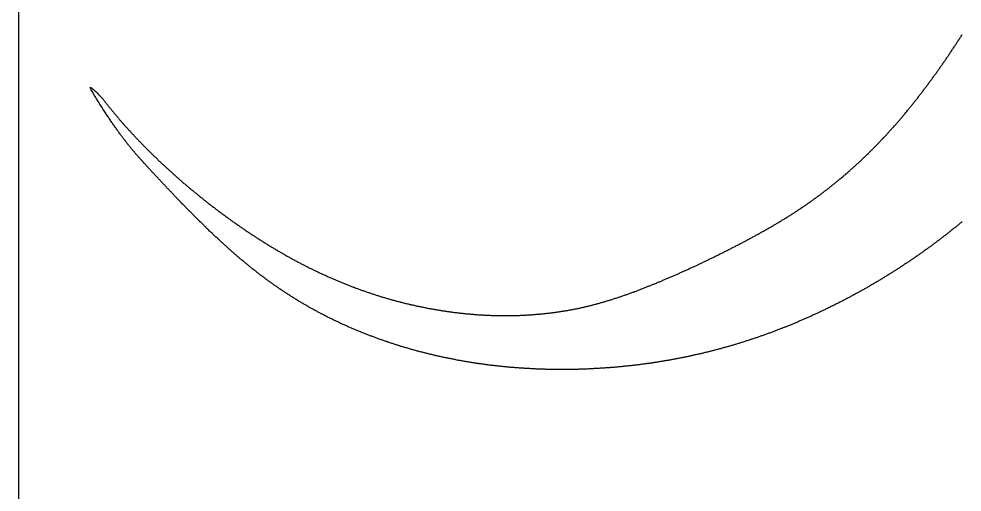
# Model space of a CAD drawing. Extents: x 63 to 788, y 423 to 1014.
# Drawn here: x 448.4 to 459.31, y 810.17 to 815.64 of the extents above; entities that cross this region are included whole.
import ezdxf

# ---------------------------------------------------------------- set-up
doc = ezdxf.new("R2010")
doc.units = 0
doc.header["$MEASUREMENT"] = 0
doc.layers.add('LAYER_1', color=7, linetype='CONTINUOUS')

msp = doc.modelspace()

# ---------------------------------------------------------------- linework, layer by layer
at = {"layer": 'LAYER_1', "color": 1}
msp.add_polyline3d([(448.4, 809.614, 0), (448.4, 810.266, 0), (448.4, 810.919, 0), (448.4, 811.572, 0), (448.4, 812.224, 0), (448.4, 812.877, 0), (448.4, 813.529, 0), (448.4, 814.182, 0), (448.4, 814.835, 0), (448.4, 815.487, 0), (448.4, 816.14, 0)], dxfattribs=at)
at = {"layer": 'LAYER_1', "color": 7}
msp.add_polyline3d([(459.311, 813.296, 0), (459.303, 813.29, 0), (459.295, 813.283, 0), (459.288, 813.277, 0), (459.28, 813.27, 0), (459.272, 813.264, 0), (459.264, 813.257, 0), (459.256, 813.251, 0), (459.248, 813.244, 0), (459.24, 813.238, 0), (459.233, 813.232, 0), (459.225, 813.225, 0), (459.217, 813.219, 0), (459.209, 813.213, 0), (459.201, 813.206, 0), (459.193, 813.2, 0), (459.185, 813.193, 0), (459.177, 813.187, 0), (459.169, 813.181, 0), (459.161, 813.175, 0), (459.153, 813.168, 0), (459.145, 813.162, 0), (459.137, 813.156, 0), (459.129, 813.149, 0), (459.121, 813.143, 0), (459.113, 813.137, 0), (459.105, 813.131, 0), (459.097, 813.125, 0), (459.089, 813.118, 0), (459.081, 813.112, 0), (459.073, 813.106, 0), (459.065, 813.1, 0), (459.057, 813.094, 0), (459.049, 813.087, 0), (459.04, 813.081, 0), (459.032, 813.075, 0), (459.024, 813.069, 0), (459.016, 813.063, 0), (459.008, 813.057, 0), (459, 813.051, 0), (458.992, 813.045, 0), (458.984, 813.039, 0), (458.975, 813.033, 0), (458.967, 813.027, 0), (458.959, 813.021, 0), (458.951, 813.014, 0), (458.943, 813.008, 0), (458.934, 813.002, 0), (458.926, 812.996, 0), (458.918, 812.991, 0), (458.91, 812.985, 0), (458.901, 812.979, 0), (458.893, 812.973, 0), (458.885, 812.967, 0), (458.877, 812.961, 0), (458.868, 812.955, 0), (458.86, 812.949, 0), (458.852, 812.943, 0), (458.843, 812.937, 0), (458.835, 812.931, 0), (458.827, 812.925, 0), (458.819, 812.92, 0), (458.81, 812.914, 0), (458.802, 812.908, 0), (458.793, 812.902, 0), (458.785, 812.896, 0), (458.777, 812.891, 0), (458.768, 812.885, 0), (458.76, 812.879, 0), (458.752, 812.873, 0), (458.743, 812.868, 0), (458.735, 812.862, 0), (458.726, 812.856, 0), (458.718, 812.85, 0), (458.71, 812.845, 0), (458.701, 812.839, 0), (458.693, 812.833, 0), (458.684, 812.828, 0), (458.676, 812.822, 0), (458.667, 812.816, 0), (458.659, 812.811, 0), (458.65, 812.805, 0), (458.642, 812.799, 0), (458.633, 812.794, 0), (458.625, 812.788, 0), (458.616, 812.783, 0), (458.608, 812.777, 0), (458.599, 812.772, 0), (458.591, 812.766, 0), (458.582, 812.76, 0), (458.574, 812.755, 0), (458.565, 812.749, 0), (458.556, 812.744, 0), (458.548, 812.738, 0), (458.539, 812.733, 0), (458.531, 812.727, 0), (458.522, 812.722, 0), (458.514, 812.717, 0), (458.505, 812.711, 0), (458.496, 812.706, 0), (458.488, 812.7, 0), (458.479, 812.695, 0), (458.47, 812.69, 0), (458.462, 812.684, 0), (458.453, 812.679, 0), (458.444, 812.673, 0), (458.436, 812.668, 0), (458.427, 812.663, 0), (458.418, 812.657, 0), (458.41, 812.652, 0), (458.401, 812.647, 0), (458.392, 812.642, 0), (458.384, 812.636, 0), (458.375, 812.631, 0), (458.366, 812.626, 0), (458.358, 812.62, 0), (458.349, 812.615, 0), (458.34, 812.61, 0), (458.331, 812.605, 0), (458.323, 812.6, 0), (458.314, 812.594, 0), (458.305, 812.589, 0), (458.296, 812.584, 0), (458.287, 812.579, 0), (458.279, 812.574, 0), (458.27, 812.569, 0), (458.261, 812.564, 0), (458.252, 812.558, 0), (458.243, 812.553, 0), (458.235, 812.548, 0), (458.226, 812.543, 0), (458.217, 812.538, 0), (458.208, 812.533, 0), (458.199, 812.528, 0), (458.19, 812.523, 0), (458.182, 812.518, 0), (458.173, 812.513, 0), (458.164, 812.508, 0), (458.155, 812.503, 0), (458.146, 812.498, 0), (458.137, 812.493, 0), (458.128, 812.488, 0), (458.119, 812.483, 0), (458.11, 812.478, 0), (458.102, 812.473, 0), (458.093, 812.469, 0), (458.084, 812.464, 0), (458.075, 812.459, 0), (458.066, 812.454, 0), (458.057, 812.449, 0), (458.048, 812.444, 0), (458.039, 812.439, 0), (458.03, 812.435, 0), (458.021, 812.43, 0), (458.012, 812.425, 0), (458.003, 812.42, 0), (457.994, 812.415, 0), (457.985, 812.411, 0), (457.976, 812.406, 0), (457.967, 812.401, 0), (457.958, 812.397, 0), (457.949, 812.392, 0), (457.94, 812.387, 0), (457.931, 812.382, 0), (457.922, 812.378, 0), (457.913, 812.373, 0), (457.904, 812.369, 0), (457.895, 812.364, 0), (457.886, 812.359, 0), (457.877, 812.355, 0), (457.868, 812.35, 0), (457.858, 812.345, 0), (457.849, 812.341, 0), (457.84, 812.336, 0), (457.831, 812.332, 0), (457.822, 812.327, 0), (457.813, 812.323, 0), (457.804, 812.318, 0), (457.795, 812.314, 0), (457.786, 812.309, 0), (457.777, 812.305, 0), (457.767, 812.3, 0), (457.758, 812.296, 0), (457.749, 812.291, 0), (457.74, 812.287, 0), (457.731, 812.283, 0), (457.722, 812.278, 0), (457.712, 812.274, 0), (457.703, 812.269, 0), (457.694, 812.265, 0), (457.685, 812.261, 0), (457.676, 812.256, 0), (457.666, 812.252, 0), (457.657, 812.248, 0), (457.648, 812.243, 0), (457.639, 812.239, 0), (457.63, 812.235, 0), (457.62, 812.231, 0), (457.611, 812.226, 0), (457.602, 812.222, 0), (457.593, 812.218, 0), (457.583, 812.214, 0), (457.574, 812.209, 0), (457.565, 812.205, 0), (457.556, 812.201, 0), (457.546, 812.197, 0), (457.537, 812.193, 0), (457.528, 812.189, 0), (457.518, 812.185, 0), (457.509, 812.18, 0), (457.5, 812.176, 0), (457.491, 812.172, 0), (457.481, 812.168, 0), (457.472, 812.164, 0), (457.463, 812.16, 0), (457.453, 812.156, 0), (457.444, 812.152, 0), (457.435, 812.148, 0), (457.425, 812.144, 0), (457.416, 812.14, 0), (457.407, 812.136, 0), (457.397, 812.132, 0), (457.388, 812.128, 0), (457.378, 812.124, 0), (457.369, 812.12, 0), (457.36, 812.117, 0), (457.35, 812.113, 0), (457.341, 812.109, 0), (457.332, 812.105, 0), (457.322, 812.101, 0), (457.313, 812.097, 0), (457.303, 812.093, 0), (457.294, 812.09, 0), (457.284, 812.086, 0), (457.275, 812.082, 0), (457.266, 812.078, 0), (457.256, 812.075, 0), (457.247, 812.071, 0), (457.237, 812.067, 0), (457.228, 812.063, 0), (457.218, 812.06, 0), (457.209, 812.056, 0), (457.199, 812.052, 0), (457.19, 812.049, 0), (457.18, 812.045, 0), (457.171, 812.041, 0), (457.162, 812.038, 0), (457.152, 812.034, 0), (457.143, 812.031, 0), (457.133, 812.027, 0), (457.124, 812.023, 0), (457.114, 812.02, 0), (457.104, 812.016, 0), (457.095, 812.013, 0), (457.085, 812.009, 0), (457.076, 812.006, 0), (457.066, 812.002, 0), (457.057, 811.999, 0), (457.047, 811.995, 0), (457.038, 811.992, 0), (457.028, 811.989, 0), (457.019, 811.985, 0), (457.009, 811.982, 0), (456.999, 811.978, 0), (456.99, 811.975, 0), (456.98, 811.972, 0), (456.971, 811.968, 0), (456.961, 811.965, 0), (456.952, 811.962, 0), (456.942, 811.958, 0), (456.932, 811.955, 0), (456.923, 811.952, 0), (456.913, 811.949, 0), (456.903, 811.945, 0), (456.894, 811.942, 0), (456.884, 811.939, 0), (456.875, 811.936, 0), (456.865, 811.933, 0), (456.855, 811.929, 0), (456.846, 811.926, 0), (456.836, 811.923, 0), (456.826, 811.92, 0), (456.817, 811.917, 0), (456.807, 811.914, 0), (456.797, 811.911, 0), (456.788, 811.908, 0), (456.778, 811.905, 0), (456.768, 811.901, 0), (456.759, 811.898, 0), (456.749, 811.895, 0), (456.739, 811.892, 0), (456.73, 811.889, 0), (456.72, 811.886, 0), (456.71, 811.884, 0), (456.7, 811.881, 0), (456.691, 811.878, 0), (456.681, 811.875, 0), (456.671, 811.872, 0), (456.661, 811.869, 0), (456.652, 811.866, 0), (456.642, 811.863, 0), (456.632, 811.86, 0), (456.623, 811.858, 0), (456.613, 811.855, 0), (456.603, 811.852, 0), (456.593, 811.849, 0), (456.583, 811.846, 0), (456.574, 811.844, 0), (456.564, 811.841, 0), (456.554, 811.838, 0), (456.544, 811.836, 0), (456.535, 811.833, 0), (456.525, 811.83, 0), (456.515, 811.827, 0), (456.505, 811.825, 0), (456.495, 811.822, 0), (456.486, 811.82, 0), (456.476, 811.817, 0), (456.466, 811.814, 0), (456.456, 811.812, 0), (456.446, 811.809, 0), (456.436, 811.807, 0), (456.427, 811.804, 0), (456.417, 811.802, 0), (456.407, 811.799, 0), (456.397, 811.797, 0), (456.387, 811.794, 0), (456.377, 811.792, 0), (456.368, 811.789, 0), (456.358, 811.787, 0), (456.348, 811.785, 0), (456.338, 811.782, 0), (456.328, 811.78, 0), (456.318, 811.777, 0), (456.308, 811.775, 0), (456.298, 811.773, 0), (456.289, 811.77, 0), (456.279, 811.768, 0), (456.269, 811.766, 0), (456.259, 811.764, 0), (456.249, 811.761, 0), (456.239, 811.759, 0), (456.229, 811.757, 0), (456.219, 811.755, 0), (456.209, 811.752, 0), (456.199, 811.75, 0), (456.19, 811.748, 0), (456.18, 811.746, 0), (456.17, 811.744, 0), (456.16, 811.742, 0), (456.15, 811.739, 0), (456.14, 811.737, 0), (456.13, 811.735, 0), (456.12, 811.733, 0), (456.11, 811.731, 0), (456.1, 811.729, 0), (456.09, 811.727, 0), (456.08, 811.725, 0), (456.07, 811.723, 0), (456.06, 811.721, 0), (456.05, 811.719, 0), (456.04, 811.717, 0), (456.03, 811.715, 0), (456.02, 811.713, 0), (456.01, 811.711, 0), (456, 811.71, 0), (455.99, 811.708, 0), (455.98, 811.706, 0), (455.97, 811.704, 0), (455.96, 811.702, 0), (455.95, 811.7, 0), (455.94, 811.698, 0), (455.93, 811.697, 0), (455.92, 811.695, 0), (455.91, 811.693, 0), (455.9, 811.691, 0), (455.89, 811.69, 0), (455.88, 811.688, 0), (455.87, 811.686, 0), (455.86, 811.685, 0), (455.85, 811.683, 0), (455.84, 811.681, 0), (455.83, 811.68, 0), (455.82, 811.678, 0), (455.81, 811.676, 0), (455.8, 811.675, 0), (455.79, 811.673, 0), (455.78, 811.672, 0), (455.77, 811.67, 0), (455.76, 811.668, 0), (455.75, 811.667, 0), (455.74, 811.665, 0), (455.73, 811.664, 0), (455.72, 811.662, 0), (455.71, 811.661, 0), (455.7, 811.66, 0), (455.69, 811.658, 0), (455.68, 811.657, 0), (455.669, 811.655, 0), (455.659, 811.654, 0), (455.649, 811.652, 0), (455.639, 811.651, 0), (455.629, 811.65, 0), (455.619, 811.648, 0), (455.609, 811.647, 0), (455.599, 811.646, 0), (455.589, 811.644, 0), (455.579, 811.643, 0), (455.569, 811.642, 0), (455.559, 811.641, 0), (455.549, 811.639, 0), (455.538, 811.638, 0), (455.528, 811.637, 0), (455.518, 811.636, 0), (455.508, 811.635, 0), (455.498, 811.633, 0), (455.488, 811.632, 0), (455.478, 811.631, 0), (455.468, 811.63, 0), (455.458, 811.629, 0), (455.448, 811.628, 0), (455.437, 811.627, 0), (455.427, 811.626, 0), (455.417, 811.625, 0), (455.407, 811.624, 0), (455.397, 811.623, 0), (455.387, 811.622, 0), (455.377, 811.621, 0), (455.367, 811.62, 0), (455.357, 811.619, 0), (455.346, 811.618, 0), (455.336, 811.617, 0), (455.326, 811.616, 0), (455.316, 811.615, 0), (455.306, 811.614, 0), (455.296, 811.613, 0), (455.286, 811.612, 0), (455.276, 811.612, 0), (455.265, 811.611, 0), (455.255, 811.61, 0), (455.245, 811.609, 0), (455.235, 811.608, 0), (455.225, 811.608, 0), (455.215, 811.607, 0), (455.205, 811.606, 0), (455.194, 811.605, 0), (455.184, 811.605, 0), (455.174, 811.604, 0), (455.164, 811.603, 0), (455.154, 811.603, 0), (455.144, 811.602, 0), (455.134, 811.601, 0), (455.123, 811.601, 0), (455.113, 811.6, 0), (455.103, 811.599, 0), (455.093, 811.599, 0), (455.083, 811.598, 0), (455.073, 811.598, 0), (455.063, 811.597, 0), (455.052, 811.597, 0), (455.042, 811.596, 0), (455.032, 811.596, 0), (455.022, 811.595, 0), (455.012, 811.595, 0), (455.002, 811.594, 0), (454.991, 811.594, 0), (454.981, 811.593, 0), (454.971, 811.593, 0), (454.961, 811.592, 0), (454.951, 811.592, 0), (454.941, 811.592, 0), (454.931, 811.591, 0), (454.92, 811.591, 0), (454.91, 811.591, 0), (454.9, 811.59, 0), (454.89, 811.59, 0), (454.88, 811.59, 0), (454.87, 811.589, 0), (454.859, 811.589, 0), (454.849, 811.589, 0), (454.839, 811.589, 0), (454.829, 811.589, 0), (454.819, 811.588, 0), (454.809, 811.588, 0), (454.798, 811.588, 0), (454.788, 811.588, 0), (454.778, 811.588, 0), (454.768, 811.588, 0), (454.758, 811.587, 0), (454.748, 811.587, 0), (454.738, 811.587, 0), (454.727, 811.587, 0), (454.717, 811.587, 0), (454.707, 811.587, 0), (454.697, 811.587, 0), (454.687, 811.587, 0), (454.677, 811.587, 0), (454.666, 811.587, 0), (454.656, 811.587, 0), (454.646, 811.587, 0), (454.636, 811.587, 0), (454.626, 811.587, 0), (454.616, 811.587, 0), (454.606, 811.587, 0), (454.595, 811.588, 0), (454.585, 811.588, 0), (454.575, 811.588, 0), (454.565, 811.588, 0), (454.555, 811.588, 0), (454.545, 811.588, 0), (454.534, 811.589, 0), (454.524, 811.589, 0), (454.514, 811.589, 0), (454.504, 811.589, 0), (454.494, 811.589, 0), (454.484, 811.59, 0), (454.474, 811.59, 0), (454.463, 811.59, 0), (454.453, 811.591, 0), (454.443, 811.591, 0), (454.433, 811.591, 0), (454.423, 811.592, 0), (454.413, 811.592, 0), (454.402, 811.592, 0), (454.392, 811.593, 0), (454.382, 811.593, 0), (454.372, 811.594, 0), (454.362, 811.594, 0), (454.352, 811.595, 0), (454.342, 811.595, 0), (454.331, 811.596, 0), (454.321, 811.596, 0), (454.311, 811.597, 0), (454.301, 811.597, 0), (454.291, 811.598, 0), (454.281, 811.598, 0), (454.271, 811.599, 0), (454.261, 811.6, 0), (454.25, 811.6, 0), (454.24, 811.601, 0), (454.23, 811.601, 0), (454.22, 811.602, 0), (454.21, 811.603, 0), (454.2, 811.604, 0), (454.19, 811.604, 0), (454.179, 811.605, 0), (454.169, 811.606, 0), (454.159, 811.606, 0), (454.149, 811.607, 0), (454.139, 811.608, 0), (454.129, 811.609, 0), (454.119, 811.61, 0), (454.109, 811.61, 0), (454.099, 811.611, 0), (454.088, 811.612, 0), (454.078, 811.613, 0), (454.068, 811.614, 0), (454.058, 811.615, 0), (454.048, 811.616, 0), (454.038, 811.617, 0), (454.028, 811.618, 0), (454.018, 811.619, 0), (454.008, 811.62, 0), (453.997, 811.621, 0), (453.987, 811.622, 0), (453.977, 811.623, 0), (453.967, 811.624, 0), (453.957, 811.625, 0), (453.947, 811.626, 0), (453.937, 811.627, 0), (453.927, 811.628, 0), (453.917, 811.629, 0), (453.907, 811.63, 0), (453.897, 811.632, 0), (453.886, 811.633, 0), (453.876, 811.634, 0), (453.866, 811.635, 0), (453.856, 811.636, 0), (453.846, 811.638, 0), (453.836, 811.639, 0), (453.826, 811.64, 0), (453.816, 811.642, 0), (453.806, 811.643, 0), (453.796, 811.644, 0), (453.786, 811.646, 0), (453.776, 811.647, 0), (453.766, 811.648, 0), (453.755, 811.65, 0), (453.745, 811.651, 0), (453.735, 811.652, 0), (453.725, 811.654, 0), (453.715, 811.655, 0), (453.705, 811.657, 0), (453.695, 811.658, 0), (453.685, 811.66, 0), (453.675, 811.661, 0), (453.665, 811.663, 0), (453.655, 811.664, 0), (453.645, 811.666, 0), (453.635, 811.668, 0), (453.625, 811.669, 0), (453.615, 811.671, 0), (453.605, 811.672, 0), (453.595, 811.674, 0), (453.585, 811.676, 0), (453.575, 811.677, 0), (453.565, 811.679, 0), (453.555, 811.681, 0), (453.545, 811.683, 0), (453.535, 811.684, 0), (453.525, 811.686, 0), (453.515, 811.688, 0), (453.505, 811.69, 0), (453.495, 811.692, 0), (453.485, 811.693, 0), (453.475, 811.695, 0), (453.465, 811.697, 0), (453.455, 811.699, 0), (453.445, 811.701, 0), (453.435, 811.703, 0), (453.425, 811.705, 0), (453.415, 811.707, 0), (453.405, 811.709, 0), (453.395, 811.711, 0), (453.385, 811.713, 0), (453.375, 811.715, 0), (453.365, 811.717, 0), (453.355, 811.719, 0), (453.345, 811.721, 0), (453.335, 811.723, 0), (453.325, 811.725, 0), (453.315, 811.727, 0), (453.305, 811.729, 0), (453.295, 811.731, 0), (453.285, 811.734, 0), (453.275, 811.736, 0), (453.265, 811.738, 0), (453.255, 811.74, 0), (453.245, 811.742, 0), (453.235, 811.745, 0), (453.225, 811.747, 0), (453.216, 811.749, 0), (453.206, 811.752, 0), (453.196, 811.754, 0), (453.186, 811.756, 0), (453.176, 811.759, 0), (453.166, 811.761, 0), (453.156, 811.763, 0), (453.146, 811.766, 0), (453.136, 811.768, 0), (453.126, 811.771, 0), (453.116, 811.773, 0), (453.106, 811.776, 0), (453.097, 811.778, 0), (453.087, 811.781, 0), (453.077, 811.783, 0), (453.067, 811.786, 0), (453.057, 811.788, 0), (453.047, 811.791, 0), (453.037, 811.793, 0), (453.027, 811.796, 0), (453.018, 811.799, 0), (453.008, 811.801, 0), (452.998, 811.804, 0), (452.988, 811.807, 0), (452.978, 811.809, 0), (452.968, 811.812, 0), (452.958, 811.815, 0), (452.949, 811.818, 0), (452.939, 811.82, 0), (452.929, 811.823, 0), (452.919, 811.826, 0), (452.909, 811.829, 0), (452.899, 811.832, 0), (452.89, 811.835, 0), (452.88, 811.838, 0), (452.87, 811.84, 0), (452.86, 811.843, 0), (452.85, 811.846, 0), (452.841, 811.849, 0), (452.831, 811.852, 0), (452.821, 811.855, 0), (452.811, 811.858, 0), (452.802, 811.861, 0), (452.792, 811.864, 0), (452.782, 811.867, 0), (452.772, 811.87, 0), (452.763, 811.873, 0), (452.753, 811.877, 0), (452.743, 811.88, 0), (452.733, 811.883, 0), (452.724, 811.886, 0), (452.714, 811.889, 0), (452.704, 811.892, 0), (452.695, 811.896, 0), (452.685, 811.899, 0), (452.675, 811.902, 0), (452.665, 811.905, 0), (452.656, 811.909, 0), (452.646, 811.912, 0), (452.636, 811.915, 0), (452.627, 811.919, 0), (452.617, 811.922, 0), (452.607, 811.925, 0), (452.598, 811.929, 0), (452.588, 811.932, 0), (452.579, 811.935, 0), (452.569, 811.939, 0), (452.559, 811.942, 0), (452.55, 811.946, 0), (452.54, 811.949, 0), (452.531, 811.953, 0), (452.521, 811.956, 0), (452.511, 811.96, 0), (452.502, 811.963, 0), (452.492, 811.967, 0), (452.483, 811.971, 0), (452.473, 811.974, 0), (452.464, 811.978, 0), (452.454, 811.981, 0), (452.445, 811.985, 0), (452.435, 811.989, 0), (452.425, 811.993, 0), (452.416, 811.996, 0), (452.406, 812, 0), (452.397, 812.004, 0), (452.387, 812.007, 0), (452.378, 812.011, 0), (452.369, 812.015, 0), (452.359, 812.019, 0), (452.35, 812.023, 0), (452.34, 812.027, 0), (452.331, 812.03, 0), (452.321, 812.034, 0), (452.312, 812.038, 0), (452.303, 812.042, 0), (452.293, 812.046, 0), (452.284, 812.05, 0), (452.274, 812.054, 0), (452.265, 812.058, 0), (452.256, 812.062, 0), (452.246, 812.066, 0), (452.237, 812.07, 0), (452.228, 812.074, 0), (452.218, 812.078, 0), (452.209, 812.082, 0), (452.2, 812.086, 0), (452.19, 812.091, 0), (452.181, 812.095, 0), (452.172, 812.099, 0), (452.163, 812.103, 0), (452.153, 812.107, 0), (452.144, 812.111, 0), (452.135, 812.116, 0), (452.126, 812.12, 0), (452.116, 812.124, 0), (452.107, 812.128, 0), (452.098, 812.133, 0), (452.089, 812.137, 0), (452.08, 812.141, 0), (452.07, 812.146, 0), (452.061, 812.15, 0), (452.052, 812.154, 0), (452.043, 812.159, 0), (452.034, 812.163, 0), (452.025, 812.168, 0), (452.016, 812.172, 0), (452.006, 812.177, 0), (451.997, 812.181, 0), (451.988, 812.186, 0), (451.979, 812.19, 0), (451.97, 812.195, 0), (451.961, 812.199, 0), (451.952, 812.204, 0), (451.943, 812.208, 0), (451.934, 812.213, 0), (451.925, 812.218, 0), (451.916, 812.222, 0), (451.907, 812.227, 0), (451.898, 812.232, 0), (451.889, 812.236, 0), (451.88, 812.241, 0), (451.871, 812.246, 0), (451.862, 812.25, 0), (451.854, 812.255, 0), (451.845, 812.26, 0), (451.836, 812.265, 0), (451.827, 812.27, 0), (451.818, 812.274, 0), (451.809, 812.279, 0), (451.8, 812.284, 0), (451.792, 812.289, 0), (451.783, 812.294, 0), (451.774, 812.299, 0), (451.765, 812.304, 0), (451.756, 812.309, 0), (451.748, 812.314, 0), (451.739, 812.319, 0), (451.73, 812.324, 0), (451.721, 812.329, 0), (451.713, 812.334, 0), (451.704, 812.339, 0), (451.695, 812.344, 0), (451.687, 812.349, 0), (451.678, 812.354, 0), (451.669, 812.359, 0), (451.661, 812.364, 0), (451.652, 812.369, 0), (451.644, 812.375, 0), (451.635, 812.38, 0), (451.626, 812.385, 0), (451.618, 812.39, 0), (451.609, 812.395, 0), (451.601, 812.401, 0), (451.592, 812.406, 0), (451.584, 812.411, 0), (451.575, 812.416, 0), (451.567, 812.422, 0), (451.558, 812.427, 0), (451.55, 812.432, 0), (451.541, 812.438, 0), (451.533, 812.443, 0), (451.524, 812.449, 0), (451.516, 812.454, 0), (451.508, 812.46, 0), (451.499, 812.465, 0), (451.491, 812.47, 0), (451.483, 812.476, 0), (451.474, 812.481, 0), (451.466, 812.487, 0), (451.457, 812.493, 0), (451.449, 812.498, 0), (451.441, 812.504, 0), (451.433, 812.509, 0), (451.424, 812.515, 0), (451.416, 812.521, 0), (451.408, 812.526, 0), (451.399, 812.532, 0), (451.391, 812.538, 0), (451.383, 812.543, 0), (451.375, 812.549, 0), (451.366, 812.555, 0), (451.358, 812.56, 0), (451.35, 812.566, 0), (451.342, 812.572, 0), (451.334, 812.578, 0), (451.326, 812.584, 0), (451.317, 812.589, 0), (451.309, 812.595, 0), (451.301, 812.601, 0), (451.293, 812.607, 0), (451.285, 812.613, 0), (451.277, 812.619, 0), (451.269, 812.625, 0), (451.26, 812.631, 0), (451.252, 812.637, 0), (451.244, 812.643, 0), (451.236, 812.649, 0), (451.228, 812.655, 0), (451.22, 812.661, 0), (451.212, 812.667, 0), (451.204, 812.673, 0), (451.196, 812.679, 0), (451.188, 812.685, 0), (451.18, 812.691, 0), (451.172, 812.698, 0), (451.164, 812.704, 0), (451.156, 812.71, 0), (451.148, 812.716, 0), (451.14, 812.722, 0), (451.132, 812.729, 0), (451.124, 812.735, 0), (451.116, 812.741, 0), (451.108, 812.748, 0), (451.1, 812.754, 0), (451.092, 812.76, 0), (451.084, 812.767, 0), (451.076, 812.773, 0), (451.068, 812.779, 0), (451.06, 812.786, 0), (451.052, 812.792, 0), (451.044, 812.799, 0), (451.036, 812.805, 0), (451.028, 812.812, 0), (451.021, 812.818, 0), (451.013, 812.825, 0), (451.005, 812.831, 0), (450.997, 812.838, 0), (450.989, 812.844, 0), (450.981, 812.851, 0), (450.973, 812.858, 0), (450.965, 812.864, 0), (450.957, 812.871, 0), (450.95, 812.877, 0), (450.942, 812.884, 0), (450.934, 812.891, 0), (450.926, 812.898, 0), (450.918, 812.904, 0), (450.91, 812.911, 0), (450.902, 812.918, 0), (450.895, 812.925, 0), (450.887, 812.932, 0), (450.879, 812.938, 0), (450.871, 812.945, 0), (450.863, 812.952, 0), (450.856, 812.959, 0), (450.848, 812.966, 0), (450.84, 812.973, 0), (450.832, 812.98, 0), (450.824, 812.987, 0), (450.816, 812.994, 0), (450.809, 813.001, 0), (450.801, 813.008, 0), (450.793, 813.015, 0), (450.785, 813.022, 0), (450.777, 813.029, 0), (450.77, 813.036, 0), (450.762, 813.043, 0), (450.754, 813.05, 0), (450.746, 813.057, 0), (450.738, 813.065, 0), (450.731, 813.072, 0), (450.723, 813.079, 0), (450.715, 813.086, 0), (450.707, 813.093, 0), (450.7, 813.101, 0), (450.692, 813.108, 0), (450.684, 813.115, 0), (450.676, 813.122, 0), (450.668, 813.13, 0), (450.661, 813.137, 0), (450.653, 813.144, 0), (450.645, 813.151, 0), (450.638, 813.159, 0), (450.63, 813.166, 0), (450.622, 813.174, 0), (450.614, 813.181, 0), (450.607, 813.188, 0), (450.599, 813.196, 0), (450.591, 813.203, 0), (450.584, 813.21, 0), (450.576, 813.218, 0), (450.568, 813.225, 0), (450.561, 813.233, 0), (450.553, 813.24, 0), (450.545, 813.247, 0), (450.538, 813.255, 0), (450.53, 813.262, 0), (450.523, 813.27, 0), (450.515, 813.277, 0), (450.507, 813.285, 0), (450.5, 813.292, 0), (450.492, 813.3, 0), (450.485, 813.307, 0), (450.477, 813.314, 0), (450.47, 813.322, 0), (450.462, 813.329, 0), (450.455, 813.337, 0), (450.447, 813.344, 0), (450.44, 813.352, 0), (450.432, 813.359, 0), (450.425, 813.367, 0), (450.417, 813.374, 0), (450.41, 813.382, 0), (450.403, 813.389, 0), (450.395, 813.397, 0), (450.388, 813.404, 0), (450.38, 813.411, 0), (450.373, 813.419, 0), (450.366, 813.426, 0), (450.358, 813.434, 0), (450.351, 813.441, 0), (450.344, 813.449, 0), (450.337, 813.456, 0), (450.329, 813.463, 0), (450.322, 813.471, 0), (450.315, 813.478, 0), (450.308, 813.486, 0), (450.3, 813.493, 0), (450.293, 813.5, 0), (450.286, 813.508, 0), (450.279, 813.515, 0), (450.272, 813.523, 0), (450.265, 813.53, 0), (450.258, 813.537, 0), (450.251, 813.545, 0), (450.243, 813.552, 0), (450.236, 813.559, 0), (450.229, 813.566, 0), (450.222, 813.574, 0), (450.215, 813.581, 0), (450.209, 813.588, 0), (450.202, 813.596, 0), (450.195, 813.603, 0), (450.188, 813.61, 0), (450.181, 813.617, 0), (450.174, 813.624, 0), (450.167, 813.632, 0), (450.16, 813.639, 0), (450.154, 813.646, 0), (450.147, 813.653, 0), (450.14, 813.66, 0), (450.133, 813.667, 0), (450.127, 813.674, 0), (450.12, 813.681, 0), (450.113, 813.688, 0), (450.107, 813.695, 0), (450.1, 813.702, 0), (450.094, 813.709, 0), (450.087, 813.716, 0), (450.08, 813.723, 0), (450.074, 813.73, 0), (450.067, 813.737, 0), (450.061, 813.744, 0), (450.055, 813.751, 0), (450.048, 813.758, 0), (450.042, 813.764, 0), (450.035, 813.771, 0), (450.029, 813.778, 0), (450.023, 813.785, 0), (450.016, 813.791, 0), (450.01, 813.798, 0), (450.004, 813.805, 0), (449.998, 813.811, 0), (449.992, 813.818, 0), (449.985, 813.825, 0), (449.979, 813.831, 0), (449.973, 813.838, 0), (449.967, 813.844, 0), (449.961, 813.851, 0), (449.955, 813.857, 0), (449.949, 813.864, 0), (449.943, 813.87, 0), (449.937, 813.876, 0), (449.931, 813.883, 0), (449.926, 813.889, 0), (449.92, 813.895, 0), (449.914, 813.902, 0), (449.908, 813.908, 0), (449.902, 813.914, 0), (449.897, 813.92, 0), (449.891, 813.926, 0), (449.885, 813.933, 0), (449.88, 813.939, 0), (449.874, 813.945, 0), (449.868, 813.951, 0), (449.863, 813.957, 0), (449.857, 813.963, 0), (449.851, 813.969, 0), (449.846, 813.976, 0), (449.84, 813.982, 0), (449.835, 813.988, 0), (449.829, 813.994, 0), (449.824, 814, 0), (449.818, 814.006, 0), (449.813, 814.012, 0), (449.807, 814.018, 0), (449.802, 814.024, 0), (449.796, 814.031, 0), (449.791, 814.037, 0), (449.785, 814.043, 0), (449.78, 814.049, 0), (449.775, 814.055, 0), (449.769, 814.062, 0), (449.764, 814.068, 0), (449.758, 814.074, 0), (449.753, 814.081, 0), (449.747, 814.087, 0), (449.742, 814.093, 0), (449.736, 814.1, 0), (449.731, 814.106, 0), (449.726, 814.112, 0), (449.72, 814.119, 0), (449.715, 814.125, 0), (449.709, 814.132, 0), (449.704, 814.139, 0), (449.698, 814.145, 0), (449.693, 814.152, 0), (449.687, 814.159, 0), (449.682, 814.165, 0), (449.676, 814.172, 0), (449.671, 814.179, 0), (449.665, 814.186, 0), (449.66, 814.193, 0), (449.654, 814.2, 0), (449.648, 814.207, 0), (449.643, 814.214, 0), (449.637, 814.221, 0), (449.632, 814.229, 0), (449.626, 814.236, 0), (449.62, 814.243, 0), (449.614, 814.251, 0), (449.609, 814.258, 0), (449.603, 814.266, 0), (449.597, 814.274, 0), (449.591, 814.281, 0), (449.586, 814.289, 0), (449.58, 814.297, 0), (449.574, 814.305, 0), (449.568, 814.313, 0), (449.562, 814.321, 0), (449.556, 814.329, 0), (449.55, 814.338, 0), (449.544, 814.346, 0), (449.538, 814.354, 0), (449.532, 814.363, 0), (449.526, 814.371, 0), (449.52, 814.38, 0), (449.513, 814.389, 0), (449.507, 814.398, 0), (449.501, 814.407, 0), (449.494, 814.416, 0), (449.488, 814.425, 0), (449.482, 814.434, 0), (449.475, 814.444, 0), (449.469, 814.453, 0), (449.462, 814.463, 0), (449.456, 814.473, 0), (449.449, 814.483, 0), (449.442, 814.492, 0), (449.436, 814.503, 0), (449.429, 814.513, 0), (449.422, 814.523, 0), (449.415, 814.533, 0), (449.408, 814.544, 0), (449.401, 814.554, 0), (449.394, 814.565, 0), (449.387, 814.576, 0), (449.38, 814.587, 0), (449.373, 814.598, 0), (449.366, 814.61, 0), (449.359, 814.621, 0), (449.351, 814.632, 0), (449.344, 814.644, 0), (449.336, 814.656, 0), (449.329, 814.668, 0), (449.321, 814.68, 0), (449.314, 814.692, 0), (449.306, 814.704, 0), (449.298, 814.717, 0), (449.29, 814.73, 0), (449.283, 814.742, 0), (449.275, 814.755, 0), (449.267, 814.768, 0), (449.259, 814.782, 0), (449.251, 814.795, 0), (449.243, 814.807, 0), (449.237, 814.818, 0), (449.232, 814.828, 0), (449.228, 814.837, 0), (449.226, 814.843, 0), (449.226, 814.847, 0), (449.229, 814.848, 0), (449.234, 814.846, 0), (449.241, 814.841, 0), (449.249, 814.835, 0), (449.259, 814.827, 0), (449.269, 814.818, 0), (449.279, 814.81, 0), (449.289, 814.801, 0), (449.298, 814.792, 0), (449.307, 814.784, 0), (449.315, 814.775, 0), (449.323, 814.767, 0), (449.331, 814.759, 0), (449.338, 814.752, 0), (449.345, 814.744, 0), (449.352, 814.736, 0), (449.359, 814.729, 0), (449.365, 814.722, 0), (449.371, 814.715, 0), (449.377, 814.707, 0), (449.383, 814.7, 0), (449.388, 814.693, 0), (449.394, 814.686, 0), (449.399, 814.679, 0), (449.404, 814.673, 0), (449.41, 814.666, 0), (449.415, 814.659, 0), (449.421, 814.652, 0), (449.426, 814.645, 0), (449.431, 814.638, 0), (449.437, 814.631, 0), (449.442, 814.624, 0), (449.448, 814.617, 0), (449.453, 814.611, 0), (449.459, 814.604, 0), (449.464, 814.597, 0), (449.47, 814.59, 0), (449.476, 814.583, 0), (449.481, 814.576, 0), (449.487, 814.569, 0), (449.493, 814.562, 0), (449.498, 814.555, 0), (449.504, 814.548, 0), (449.51, 814.541, 0), (449.516, 814.534, 0), (449.522, 814.527, 0), (449.528, 814.52, 0), (449.533, 814.513, 0), (449.539, 814.506, 0), (449.545, 814.499, 0), (449.551, 814.492, 0), (449.557, 814.485, 0), (449.563, 814.478, 0), (449.569, 814.471, 0), (449.575, 814.464, 0), (449.581, 814.457, 0), (449.587, 814.45, 0), (449.594, 814.443, 0), (449.6, 814.436, 0), (449.606, 814.429, 0), (449.612, 814.422, 0), (449.618, 814.415, 0), (449.625, 814.408, 0), (449.631, 814.401, 0), (449.637, 814.394, 0), (449.644, 814.387, 0), (449.65, 814.38, 0), (449.656, 814.373, 0), (449.663, 814.366, 0), (449.669, 814.358, 0), (449.675, 814.351, 0), (449.682, 814.344, 0), (449.688, 814.337, 0), (449.695, 814.33, 0), (449.701, 814.323, 0), (449.708, 814.316, 0), (449.715, 814.309, 0), (449.721, 814.302, 0), (449.728, 814.295, 0), (449.734, 814.288, 0), (449.741, 814.281, 0), (449.748, 814.274, 0), (449.754, 814.266, 0), (449.761, 814.259, 0), (449.768, 814.252, 0), (449.775, 814.245, 0), (449.781, 814.238, 0), (449.788, 814.231, 0), (449.795, 814.224, 0), (449.802, 814.217, 0), (449.809, 814.21, 0), (449.816, 814.203, 0), (449.823, 814.196, 0), (449.83, 814.188, 0), (449.836, 814.181, 0), (449.843, 814.174, 0), (449.85, 814.167, 0), (449.857, 814.16, 0), (449.864, 814.153, 0), (449.872, 814.146, 0), (449.879, 814.139, 0), (449.886, 814.132, 0), (449.893, 814.125, 0), (449.9, 814.118, 0), (449.907, 814.111, 0), (449.914, 814.103, 0), (449.921, 814.096, 0), (449.929, 814.089, 0), (449.936, 814.082, 0), (449.943, 814.075, 0), (449.95, 814.068, 0), (449.958, 814.061, 0), (449.965, 814.054, 0), (449.972, 814.047, 0), (449.98, 814.04, 0), (449.987, 814.033, 0), (449.994, 814.026, 0), (450.002, 814.019, 0), (450.009, 814.012, 0), (450.016, 814.004, 0), (450.024, 813.997, 0), (450.031, 813.99, 0), (450.039, 813.983, 0), (450.046, 813.976, 0), (450.054, 813.969, 0), (450.061, 813.962, 0), (450.069, 813.955, 0), (450.076, 813.948, 0), (450.084, 813.941, 0), (450.092, 813.934, 0), (450.099, 813.927, 0), (450.107, 813.92, 0), (450.114, 813.913, 0), (450.122, 813.906, 0), (450.13, 813.899, 0), (450.137, 813.892, 0), (450.145, 813.885, 0), (450.153, 813.878, 0), (450.161, 813.871, 0), (450.168, 813.864, 0), (450.176, 813.857, 0), (450.184, 813.85, 0), (450.192, 813.843, 0), (450.2, 813.836, 0), (450.207, 813.829, 0), (450.215, 813.822, 0), (450.223, 813.815, 0), (450.231, 813.808, 0), (450.239, 813.802, 0), (450.247, 813.795, 0), (450.255, 813.788, 0), (450.263, 813.781, 0), (450.271, 813.774, 0), (450.279, 813.767, 0), (450.286, 813.76, 0), (450.294, 813.753, 0), (450.302, 813.746, 0), (450.31, 813.739, 0), (450.319, 813.733, 0), (450.327, 813.726, 0), (450.335, 813.719, 0), (450.343, 813.712, 0), (450.351, 813.705, 0), (450.359, 813.698, 0), (450.367, 813.691, 0), (450.375, 813.685, 0), (450.383, 813.678, 0), (450.391, 813.671, 0), (450.4, 813.664, 0), (450.408, 813.657, 0), (450.416, 813.651, 0), (450.424, 813.644, 0), (450.432, 813.637, 0), (450.441, 813.63, 0), (450.449, 813.624, 0), (450.457, 813.617, 0), (450.465, 813.61, 0), (450.474, 813.603, 0), (450.482, 813.597, 0), (450.49, 813.59, 0), (450.498, 813.583, 0), (450.507, 813.577, 0), (450.515, 813.57, 0), (450.523, 813.563, 0), (450.532, 813.557, 0), (450.54, 813.55, 0), (450.548, 813.543, 0), (450.557, 813.537, 0), (450.565, 813.53, 0), (450.574, 813.523, 0), (450.582, 813.517, 0), (450.59, 813.51, 0), (450.599, 813.504, 0), (450.607, 813.497, 0), (450.616, 813.491, 0), (450.624, 813.484, 0), (450.633, 813.477, 0), (450.641, 813.471, 0), (450.65, 813.464, 0), (450.658, 813.458, 0), (450.667, 813.451, 0), (450.675, 813.445, 0), (450.684, 813.438, 0), (450.692, 813.432, 0), (450.701, 813.426, 0), (450.709, 813.419, 0), (450.718, 813.413, 0), (450.727, 813.406, 0), (450.735, 813.4, 0), (450.744, 813.393, 0), (450.752, 813.387, 0), (450.761, 813.381, 0), (450.77, 813.374, 0), (450.778, 813.368, 0), (450.787, 813.362, 0), (450.795, 813.355, 0), (450.804, 813.349, 0), (450.813, 813.343, 0), (450.821, 813.336, 0), (450.83, 813.33, 0), (450.839, 813.324, 0), (450.847, 813.318, 0), (450.856, 813.311, 0), (450.865, 813.305, 0), (450.873, 813.299, 0), (450.882, 813.293, 0), (450.891, 813.287, 0), (450.9, 813.281, 0), (450.908, 813.274, 0), (450.917, 813.268, 0), (450.926, 813.262, 0), (450.935, 813.256, 0), (450.943, 813.25, 0), (450.952, 813.244, 0), (450.961, 813.238, 0), (450.97, 813.232, 0), (450.978, 813.226, 0), (450.987, 813.22, 0), (450.996, 813.214, 0), (451.005, 813.208, 0), (451.014, 813.202, 0), (451.022, 813.196, 0), (451.031, 813.19, 0), (451.04, 813.184, 0), (451.049, 813.178, 0), (451.058, 813.172, 0), (451.066, 813.166, 0), (451.075, 813.16, 0), (451.084, 813.154, 0), (451.093, 813.149, 0), (451.102, 813.143, 0), (451.111, 813.137, 0), (451.12, 813.131, 0), (451.128, 813.125, 0), (451.137, 813.12, 0), (451.146, 813.114, 0), (451.155, 813.108, 0), (451.164, 813.103, 0), (451.173, 813.097, 0), (451.182, 813.091, 0), (451.19, 813.086, 0), (451.199, 813.08, 0), (451.208, 813.074, 0), (451.217, 813.069, 0), (451.226, 813.063, 0), (451.235, 813.058, 0), (451.244, 813.052, 0), (451.253, 813.046, 0), (451.262, 813.041, 0), (451.271, 813.035, 0), (451.28, 813.03, 0), (451.288, 813.024, 0), (451.297, 813.019, 0), (451.306, 813.014, 0), (451.315, 813.008, 0), (451.324, 813.003, 0), (451.333, 812.997, 0), (451.342, 812.992, 0), (451.351, 812.987, 0), (451.36, 812.981, 0), (451.369, 812.976, 0), (451.378, 812.971, 0), (451.387, 812.965, 0), (451.396, 812.96, 0), (451.405, 812.955, 0), (451.414, 812.95, 0), (451.423, 812.945, 0), (451.432, 812.939, 0), (451.441, 812.934, 0), (451.45, 812.929, 0), (451.459, 812.924, 0), (451.468, 812.919, 0), (451.477, 812.914, 0), (451.486, 812.909, 0), (451.495, 812.903, 0), (451.504, 812.898, 0), (451.513, 812.893, 0), (451.522, 812.888, 0), (451.531, 812.883, 0), (451.54, 812.878, 0), (451.549, 812.873, 0), (451.558, 812.868, 0), (451.567, 812.863, 0), (451.576, 812.859, 0), (451.585, 812.854, 0), (451.594, 812.849, 0), (451.603, 812.844, 0), (451.612, 812.839, 0), (451.621, 812.834, 0), (451.63, 812.829, 0), (451.64, 812.825, 0), (451.649, 812.82, 0), (451.658, 812.815, 0), (451.667, 812.81, 0), (451.676, 812.806, 0), (451.685, 812.801, 0), (451.694, 812.796, 0), (451.703, 812.792, 0), (451.712, 812.787, 0), (451.721, 812.782, 0), (451.731, 812.778, 0), (451.74, 812.773, 0), (451.749, 812.768, 0), (451.758, 812.764, 0), (451.767, 812.759, 0), (451.776, 812.755, 0), (451.785, 812.75, 0), (451.795, 812.746, 0), (451.804, 812.741, 0), (451.813, 812.737, 0), (451.822, 812.732, 0), (451.831, 812.728, 0), (451.84, 812.724, 0), (451.85, 812.719, 0), (451.859, 812.715, 0), (451.868, 812.71, 0), (451.877, 812.706, 0), (451.886, 812.702, 0), (451.896, 812.697, 0), (451.905, 812.693, 0), (451.914, 812.689, 0), (451.923, 812.685, 0), (451.933, 812.68, 0), (451.942, 812.676, 0), (451.951, 812.672, 0), (451.96, 812.668, 0), (451.97, 812.664, 0), (451.979, 812.66, 0), (451.988, 812.655, 0), (451.997, 812.651, 0), (452.007, 812.647, 0), (452.016, 812.643, 0), (452.025, 812.639, 0), (452.034, 812.635, 0), (452.044, 812.631, 0), (452.053, 812.627, 0), (452.062, 812.623, 0), (452.072, 812.619, 0), (452.081, 812.615, 0), (452.09, 812.611, 0), (452.1, 812.607, 0), (452.109, 812.603, 0), (452.118, 812.6, 0), (452.128, 812.596, 0), (452.137, 812.592, 0), (452.146, 812.588, 0), (452.156, 812.584, 0), (452.165, 812.58, 0), (452.174, 812.577, 0), (452.184, 812.573, 0), (452.193, 812.569, 0), (452.202, 812.566, 0), (452.212, 812.562, 0), (452.221, 812.558, 0), (452.231, 812.555, 0), (452.24, 812.551, 0), (452.249, 812.547, 0), (452.259, 812.544, 0), (452.268, 812.54, 0), (452.278, 812.537, 0), (452.287, 812.533, 0), (452.297, 812.529, 0), (452.306, 812.526, 0), (452.316, 812.522, 0), (452.325, 812.519, 0), (452.334, 812.516, 0), (452.344, 812.512, 0), (452.353, 812.509, 0), (452.363, 812.505, 0), (452.372, 812.502, 0), (452.382, 812.499, 0), (452.391, 812.495, 0), (452.401, 812.492, 0), (452.41, 812.489, 0), (452.42, 812.485, 0), (452.429, 812.482, 0), (452.439, 812.479, 0), (452.448, 812.476, 0), (452.458, 812.472, 0), (452.467, 812.469, 0), (452.477, 812.466, 0), (452.487, 812.463, 0), (452.496, 812.46, 0), (452.506, 812.457, 0), (452.515, 812.453, 0), (452.525, 812.45, 0), (452.534, 812.447, 0), (452.544, 812.444, 0), (452.554, 812.441, 0), (452.563, 812.438, 0), (452.573, 812.435, 0), (452.582, 812.432, 0), (452.592, 812.429, 0), (452.602, 812.426, 0), (452.611, 812.423, 0), (452.621, 812.421, 0), (452.631, 812.418, 0), (452.64, 812.415, 0), (452.65, 812.412, 0), (452.66, 812.409, 0), (452.669, 812.406, 0), (452.679, 812.404, 0), (452.689, 812.401, 0), (452.698, 812.398, 0), (452.708, 812.395, 0), (452.718, 812.393, 0), (452.727, 812.39, 0), (452.737, 812.387, 0), (452.747, 812.385, 0), (452.757, 812.382, 0), (452.766, 812.379, 0), (452.776, 812.377, 0), (452.786, 812.374, 0), (452.796, 812.372, 0), (452.805, 812.369, 0), (452.815, 812.367, 0), (452.825, 812.364, 0), (452.835, 812.362, 0), (452.845, 812.359, 0), (452.854, 812.357, 0), (452.864, 812.354, 0), (452.874, 812.352, 0), (452.884, 812.35, 0), (452.894, 812.347, 0), (452.903, 812.345, 0), (452.913, 812.342, 0), (452.923, 812.34, 0), (452.933, 812.338, 0), (452.943, 812.336, 0), (452.953, 812.333, 0), (452.963, 812.331, 0), (452.972, 812.329, 0), (452.982, 812.327, 0), (452.992, 812.325, 0), (453.002, 812.322, 0), (453.012, 812.32, 0), (453.022, 812.318, 0), (453.032, 812.316, 0), (453.042, 812.314, 0), (453.052, 812.312, 0), (453.062, 812.31, 0), (453.072, 812.308, 0), (453.082, 812.306, 0), (453.092, 812.304, 0), (453.101, 812.302, 0), (453.111, 812.3, 0), (453.121, 812.298, 0), (453.131, 812.296, 0), (453.141, 812.294, 0), (453.151, 812.292, 0), (453.161, 812.291, 0), (453.171, 812.289, 0), (453.181, 812.287, 0), (453.191, 812.285, 0), (453.202, 812.283, 0), (453.212, 812.282, 0), (453.222, 812.28, 0), (453.232, 812.278, 0), (453.242, 812.277, 0), (453.252, 812.275, 0), (453.262, 812.273, 0), (453.272, 812.272, 0), (453.282, 812.27, 0), (453.292, 812.268, 0), (453.302, 812.267, 0), (453.312, 812.265, 0), (453.322, 812.264, 0), (453.332, 812.262, 0), (453.343, 812.261, 0), (453.353, 812.259, 0), (453.363, 812.258, 0), (453.373, 812.256, 0), (453.383, 812.255, 0), (453.393, 812.254, 0), (453.403, 812.252, 0), (453.413, 812.251, 0), (453.424, 812.25, 0), (453.434, 812.248, 0), (453.444, 812.247, 0), (453.454, 812.246, 0), (453.464, 812.245, 0), (453.474, 812.243, 0), (453.484, 812.242, 0), (453.495, 812.241, 0), (453.505, 812.24, 0), (453.515, 812.239, 0), (453.525, 812.238, 0), (453.535, 812.237, 0), (453.545, 812.236, 0), (453.556, 812.234, 0), (453.566, 812.233, 0), (453.576, 812.232, 0), (453.586, 812.231, 0), (453.596, 812.231, 0), (453.607, 812.23, 0), (453.617, 812.229, 0), (453.627, 812.228, 0), (453.637, 812.227, 0), (453.647, 812.226, 0), (453.658, 812.225, 0), (453.668, 812.224, 0), (453.678, 812.224, 0), (453.688, 812.223, 0), (453.699, 812.222, 0), (453.709, 812.221, 0), (453.719, 812.221, 0), (453.729, 812.22, 0), (453.74, 812.219, 0), (453.75, 812.219, 0), (453.76, 812.218, 0), (453.77, 812.218, 0), (453.78, 812.217, 0), (453.791, 812.216, 0), (453.801, 812.216, 0), (453.811, 812.215, 0), (453.821, 812.215, 0), (453.832, 812.215, 0), (453.842, 812.214, 0), (453.852, 812.214, 0), (453.862, 812.213, 0), (453.873, 812.213, 0), (453.883, 812.213, 0), (453.893, 812.212, 0), (453.903, 812.212, 0), (453.914, 812.212, 0), (453.924, 812.212, 0), (453.934, 812.211, 0), (453.944, 812.211, 0), (453.955, 812.211, 0), (453.965, 812.211, 0), (453.975, 812.211, 0), (453.985, 812.211, 0), (453.996, 812.21, 0), (454.006, 812.21, 0), (454.016, 812.21, 0), (454.026, 812.21, 0), (454.037, 812.21, 0), (454.047, 812.21, 0), (454.057, 812.21, 0), (454.067, 812.21, 0), (454.078, 812.211, 0), (454.088, 812.211, 0), (454.098, 812.211, 0), (454.108, 812.211, 0), (454.119, 812.211, 0), (454.129, 812.211, 0), (454.139, 812.212, 0), (454.149, 812.212, 0), (454.16, 812.212, 0), (454.17, 812.213, 0), (454.18, 812.213, 0), (454.19, 812.213, 0), (454.201, 812.214, 0), (454.211, 812.214, 0), (454.221, 812.214, 0), (454.231, 812.215, 0), (454.241, 812.215, 0), (454.252, 812.216, 0), (454.262, 812.216, 0), (454.272, 812.217, 0), (454.282, 812.218, 0), (454.293, 812.218, 0), (454.303, 812.219, 0), (454.313, 812.219, 0), (454.323, 812.22, 0), (454.333, 812.221, 0), (454.344, 812.222, 0), (454.354, 812.222, 0), (454.364, 812.223, 0), (454.374, 812.224, 0), (454.384, 812.225, 0), (454.395, 812.226, 0), (454.405, 812.226, 0), (454.415, 812.227, 0), (454.425, 812.228, 0), (454.435, 812.229, 0), (454.445, 812.23, 0), (454.456, 812.231, 0), (454.466, 812.232, 0), (454.476, 812.233, 0), (454.486, 812.234, 0), (454.496, 812.235, 0), (454.506, 812.237, 0), (454.517, 812.238, 0), (454.527, 812.239, 0), (454.537, 812.24, 0), (454.547, 812.241, 0), (454.557, 812.243, 0), (454.567, 812.244, 0), (454.577, 812.245, 0), (454.587, 812.246, 0), (454.597, 812.248, 0), (454.608, 812.249, 0), (454.618, 812.251, 0), (454.628, 812.252, 0), (454.638, 812.253, 0), (454.648, 812.255, 0), (454.658, 812.256, 0), (454.668, 812.258, 0), (454.678, 812.26, 0), (454.688, 812.261, 0), (454.698, 812.263, 0), (454.708, 812.264, 0), (454.718, 812.266, 0), (454.728, 812.268, 0), (454.738, 812.269, 0), (454.749, 812.271, 0), (454.759, 812.273, 0), (454.769, 812.275, 0), (454.779, 812.277, 0), (454.789, 812.278, 0), (454.799, 812.28, 0), (454.809, 812.282, 0), (454.819, 812.284, 0), (454.829, 812.286, 0), (454.839, 812.288, 0), (454.848, 812.29, 0), (454.858, 812.292, 0), (454.868, 812.294, 0), (454.878, 812.296, 0), (454.888, 812.298, 0), (454.898, 812.3, 0), (454.908, 812.303, 0), (454.918, 812.305, 0), (454.928, 812.307, 0), (454.938, 812.309, 0), (454.948, 812.311, 0), (454.958, 812.314, 0), (454.968, 812.316, 0), (454.977, 812.318, 0), (454.987, 812.321, 0), (454.997, 812.323, 0), (455.007, 812.326, 0), (455.017, 812.328, 0), (455.027, 812.331, 0), (455.037, 812.333, 0), (455.046, 812.336, 0), (455.056, 812.338, 0), (455.066, 812.341, 0), (455.076, 812.343, 0), (455.086, 812.346, 0), (455.095, 812.349, 0), (455.105, 812.351, 0), (455.115, 812.354, 0), (455.125, 812.357, 0), (455.134, 812.36, 0), (455.144, 812.362, 0), (455.154, 812.365, 0), (455.164, 812.368, 0), (455.173, 812.371, 0), (455.183, 812.374, 0), (455.193, 812.377, 0), (455.203, 812.38, 0), (455.212, 812.383, 0), (455.222, 812.385, 0), (455.232, 812.388, 0), (455.241, 812.391, 0), (455.251, 812.394, 0), (455.261, 812.398, 0), (455.27, 812.401, 0), (455.28, 812.404, 0), (455.29, 812.407, 0), (455.299, 812.41, 0), (455.309, 812.413, 0), (455.319, 812.416, 0), (455.328, 812.419, 0), (455.338, 812.423, 0), (455.347, 812.426, 0), (455.357, 812.429, 0), (455.367, 812.432, 0), (455.376, 812.436, 0), (455.386, 812.439, 0), (455.395, 812.442, 0), (455.405, 812.446, 0), (455.415, 812.449, 0), (455.424, 812.452, 0), (455.434, 812.456, 0), (455.443, 812.459, 0), (455.453, 812.463, 0), (455.462, 812.466, 0), (455.472, 812.469, 0), (455.481, 812.473, 0), (455.491, 812.476, 0), (455.501, 812.48, 0), (455.51, 812.483, 0), (455.52, 812.487, 0), (455.529, 812.49, 0), (455.539, 812.494, 0), (455.548, 812.498, 0), (455.558, 812.501, 0), (455.567, 812.505, 0), (455.577, 812.508, 0), (455.586, 812.512, 0), (455.595, 812.516, 0), (455.605, 812.519, 0), (455.614, 812.523, 0), (455.624, 812.527, 0), (455.633, 812.53, 0), (455.643, 812.534, 0), (455.652, 812.538, 0), (455.662, 812.541, 0), (455.671, 812.545, 0), (455.681, 812.549, 0), (455.69, 812.553, 0), (455.699, 812.556, 0), (455.709, 812.56, 0), (455.718, 812.564, 0), (455.728, 812.568, 0), (455.737, 812.572, 0), (455.746, 812.575, 0), (455.756, 812.579, 0), (455.765, 812.583, 0), (455.775, 812.587, 0), (455.784, 812.591, 0), (455.793, 812.595, 0), (455.803, 812.599, 0), (455.812, 812.602, 0), (455.821, 812.606, 0), (455.831, 812.61, 0), (455.84, 812.614, 0), (455.849, 812.618, 0), (455.859, 812.622, 0), (455.868, 812.626, 0), (455.877, 812.63, 0), (455.887, 812.634, 0), (455.896, 812.638, 0), (455.905, 812.642, 0), (455.915, 812.646, 0), (455.924, 812.65, 0), (455.933, 812.654, 0), (455.943, 812.658, 0), (455.952, 812.662, 0), (455.961, 812.666, 0), (455.971, 812.67, 0), (455.98, 812.674, 0), (455.989, 812.678, 0), (455.998, 812.682, 0), (456.008, 812.686, 0), (456.017, 812.69, 0), (456.026, 812.694, 0), (456.036, 812.698, 0), (456.045, 812.703, 0), (456.054, 812.707, 0), (456.063, 812.711, 0), (456.073, 812.715, 0), (456.082, 812.719, 0), (456.091, 812.723, 0), (456.1, 812.727, 0), (456.11, 812.732, 0), (456.119, 812.736, 0), (456.128, 812.74, 0), (456.137, 812.744, 0), (456.146, 812.748, 0), (456.156, 812.753, 0), (456.165, 812.757, 0), (456.174, 812.761, 0), (456.183, 812.765, 0), (456.193, 812.77, 0), (456.202, 812.774, 0), (456.211, 812.778, 0), (456.22, 812.782, 0), (456.229, 812.787, 0), (456.238, 812.791, 0), (456.248, 812.795, 0), (456.257, 812.8, 0), (456.266, 812.804, 0), (456.275, 812.808, 0), (456.284, 812.812, 0), (456.293, 812.817, 0), (456.303, 812.821, 0), (456.312, 812.826, 0), (456.321, 812.83, 0), (456.33, 812.834, 0), (456.339, 812.839, 0), (456.348, 812.843, 0), (456.358, 812.847, 0), (456.367, 812.852, 0), (456.376, 812.856, 0), (456.385, 812.861, 0), (456.394, 812.865, 0), (456.403, 812.869, 0), (456.412, 812.874, 0), (456.421, 812.878, 0), (456.43, 812.883, 0), (456.44, 812.887, 0), (456.449, 812.892, 0), (456.458, 812.896, 0), (456.467, 812.901, 0), (456.476, 812.905, 0), (456.485, 812.91, 0), (456.494, 812.914, 0), (456.503, 812.919, 0), (456.512, 812.923, 0), (456.521, 812.928, 0), (456.53, 812.932, 0), (456.54, 812.937, 0), (456.549, 812.941, 0), (456.558, 812.946, 0), (456.567, 812.95, 0), (456.576, 812.955, 0), (456.585, 812.96, 0), (456.594, 812.964, 0), (456.603, 812.969, 0), (456.612, 812.973, 0), (456.621, 812.978, 0), (456.63, 812.982, 0), (456.639, 812.987, 0), (456.648, 812.992, 0), (456.657, 812.996, 0), (456.666, 813.001, 0), (456.675, 813.006, 0), (456.684, 813.01, 0), (456.693, 813.015, 0), (456.702, 813.02, 0), (456.711, 813.024, 0), (456.72, 813.029, 0), (456.729, 813.034, 0), (456.738, 813.038, 0), (456.747, 813.043, 0), (456.756, 813.048, 0), (456.765, 813.052, 0), (456.774, 813.057, 0), (456.783, 813.062, 0), (456.792, 813.067, 0), (456.801, 813.071, 0), (456.81, 813.076, 0), (456.819, 813.081, 0), (456.828, 813.086, 0), (456.837, 813.09, 0), (456.846, 813.095, 0), (456.855, 813.1, 0), (456.864, 813.105, 0), (456.873, 813.109, 0), (456.882, 813.114, 0), (456.891, 813.119, 0), (456.9, 813.124, 0), (456.908, 813.129, 0), (456.917, 813.134, 0), (456.926, 813.139, 0), (456.935, 813.143, 0), (456.944, 813.148, 0), (456.953, 813.153, 0), (456.962, 813.158, 0), (456.971, 813.163, 0), (456.98, 813.168, 0), (456.988, 813.173, 0), (456.997, 813.178, 0), (457.006, 813.183, 0), (457.015, 813.188, 0), (457.024, 813.193, 0), (457.033, 813.198, 0), (457.041, 813.203, 0), (457.05, 813.208, 0), (457.059, 813.213, 0), (457.068, 813.218, 0), (457.077, 813.223, 0), (457.085, 813.228, 0), (457.094, 813.233, 0), (457.103, 813.238, 0), (457.112, 813.243, 0), (457.121, 813.248, 0), (457.129, 813.253, 0), (457.138, 813.258, 0), (457.147, 813.264, 0), (457.156, 813.269, 0), (457.164, 813.274, 0), (457.173, 813.279, 0), (457.182, 813.284, 0), (457.19, 813.289, 0), (457.199, 813.295, 0), (457.208, 813.3, 0), (457.216, 813.305, 0), (457.225, 813.31, 0), (457.234, 813.316, 0), (457.242, 813.321, 0), (457.251, 813.326, 0), (457.26, 813.332, 0), (457.268, 813.337, 0), (457.277, 813.342, 0), (457.286, 813.348, 0), (457.294, 813.353, 0), (457.303, 813.358, 0), (457.311, 813.364, 0), (457.32, 813.369, 0), (457.328, 813.374, 0), (457.337, 813.38, 0), (457.346, 813.385, 0), (457.354, 813.391, 0), (457.363, 813.396, 0), (457.371, 813.402, 0), (457.38, 813.407, 0), (457.388, 813.413, 0), (457.397, 813.418, 0), (457.405, 813.424, 0), (457.414, 813.429, 0), (457.422, 813.435, 0), (457.431, 813.441, 0), (457.439, 813.446, 0), (457.447, 813.452, 0), (457.456, 813.458, 0), (457.464, 813.463, 0), (457.473, 813.469, 0), (457.481, 813.475, 0), (457.489, 813.48, 0), (457.498, 813.486, 0), (457.506, 813.492, 0), (457.514, 813.498, 0), (457.523, 813.503, 0), (457.531, 813.509, 0), (457.539, 813.515, 0), (457.548, 813.521, 0), (457.556, 813.527, 0), (457.564, 813.532, 0), (457.573, 813.538, 0), (457.581, 813.544, 0), (457.589, 813.55, 0), (457.597, 813.556, 0), (457.605, 813.562, 0), (457.614, 813.568, 0), (457.622, 813.574, 0), (457.63, 813.58, 0), (457.638, 813.586, 0), (457.646, 813.592, 0), (457.655, 813.598, 0), (457.663, 813.604, 0), (457.671, 813.61, 0), (457.679, 813.616, 0), (457.687, 813.622, 0), (457.695, 813.628, 0), (457.703, 813.635, 0), (457.711, 813.641, 0), (457.719, 813.647, 0), (457.728, 813.653, 0), (457.736, 813.659, 0), (457.744, 813.665, 0), (457.752, 813.672, 0), (457.76, 813.678, 0), (457.768, 813.684, 0), (457.776, 813.69, 0), (457.784, 813.697, 0), (457.792, 813.703, 0), (457.799, 813.709, 0), (457.807, 813.716, 0), (457.815, 813.722, 0), (457.823, 813.728, 0), (457.831, 813.735, 0), (457.839, 813.741, 0), (457.847, 813.747, 0), (457.855, 813.754, 0), (457.863, 813.76, 0), (457.871, 813.767, 0), (457.878, 813.773, 0), (457.886, 813.78, 0), (457.894, 813.786, 0), (457.902, 813.793, 0), (457.91, 813.799, 0), (457.917, 813.806, 0), (457.925, 813.812, 0), (457.933, 813.819, 0), (457.941, 813.825, 0), (457.948, 813.832, 0), (457.956, 813.839, 0), (457.964, 813.845, 0), (457.971, 813.852, 0), (457.979, 813.858, 0), (457.987, 813.865, 0), (457.994, 813.872, 0), (458.002, 813.878, 0), (458.01, 813.885, 0), (458.017, 813.892, 0), (458.025, 813.899, 0), (458.033, 813.905, 0), (458.04, 813.912, 0), (458.048, 813.919, 0), (458.055, 813.926, 0), (458.063, 813.932, 0), (458.07, 813.939, 0), (458.078, 813.946, 0), (458.085, 813.953, 0), (458.093, 813.96, 0), (458.1, 813.967, 0), (458.108, 813.974, 0), (458.115, 813.98, 0), (458.123, 813.987, 0), (458.13, 813.994, 0), (458.138, 814.001, 0), (458.145, 814.008, 0), (458.152, 814.015, 0), (458.16, 814.022, 0), (458.167, 814.029, 0), (458.175, 814.036, 0), (458.182, 814.043, 0), (458.189, 814.05, 0), (458.197, 814.057, 0), (458.204, 814.064, 0), (458.211, 814.071, 0), (458.218, 814.078, 0), (458.226, 814.085, 0), (458.233, 814.092, 0), (458.24, 814.1, 0), (458.247, 814.107, 0), (458.255, 814.114, 0), (458.262, 814.121, 0), (458.269, 814.128, 0), (458.276, 814.135, 0), (458.283, 814.143, 0), (458.291, 814.15, 0), (458.298, 814.157, 0), (458.305, 814.164, 0), (458.312, 814.171, 0), (458.319, 814.179, 0), (458.326, 814.186, 0), (458.333, 814.193, 0), (458.34, 814.2, 0), (458.347, 814.208, 0), (458.354, 814.215, 0), (458.361, 814.222, 0), (458.368, 814.23, 0), (458.375, 814.237, 0), (458.382, 814.244, 0), (458.389, 814.252, 0), (458.396, 814.259, 0), (458.403, 814.267, 0), (458.41, 814.274, 0), (458.417, 814.281, 0), (458.424, 814.289, 0), (458.431, 814.296, 0), (458.438, 814.304, 0), (458.445, 814.311, 0), (458.452, 814.319, 0), (458.458, 814.326, 0), (458.465, 814.334, 0), (458.472, 814.341, 0), (458.479, 814.349, 0), (458.486, 814.356, 0), (458.492, 814.364, 0), (458.499, 814.371, 0), (458.506, 814.379, 0), (458.513, 814.386, 0), (458.52, 814.394, 0), (458.526, 814.402, 0), (458.533, 814.409, 0), (458.54, 814.417, 0), (458.546, 814.424, 0), (458.553, 814.432, 0), (458.56, 814.44, 0), (458.566, 814.447, 0), (458.573, 814.455, 0), (458.58, 814.463, 0), (458.586, 814.47, 0), (458.593, 814.478, 0), (458.599, 814.486, 0), (458.606, 814.494, 0), (458.613, 814.501, 0), (458.619, 814.509, 0), (458.626, 814.517, 0), (458.632, 814.525, 0), (458.639, 814.532, 0), (458.645, 814.54, 0), (458.652, 814.548, 0), (458.658, 814.556, 0), (458.665, 814.563, 0), (458.671, 814.571, 0), (458.678, 814.579, 0), (458.684, 814.587, 0), (458.691, 814.595, 0), (458.697, 814.603, 0), (458.703, 814.61, 0), (458.71, 814.618, 0), (458.716, 814.626, 0), (458.723, 814.634, 0), (458.729, 814.642, 0), (458.735, 814.65, 0), (458.742, 814.658, 0), (458.748, 814.666, 0), (458.754, 814.674, 0), (458.761, 814.682, 0), (458.767, 814.69, 0), (458.773, 814.698, 0), (458.78, 814.706, 0), (458.786, 814.713, 0), (458.792, 814.721, 0), (458.798, 814.729, 0), (458.805, 814.737, 0), (458.811, 814.745, 0), (458.817, 814.753, 0), (458.823, 814.762, 0), (458.829, 814.77, 0), (458.836, 814.778, 0), (458.842, 814.786, 0), (458.848, 814.794, 0), (458.854, 814.802, 0), (458.86, 814.81, 0), (458.866, 814.818, 0), (458.873, 814.826, 0), (458.879, 814.834, 0), (458.885, 814.842, 0), (458.891, 814.85, 0), (458.897, 814.858, 0), (458.903, 814.867, 0), (458.909, 814.875, 0), (458.915, 814.883, 0), (458.921, 814.891, 0), (458.927, 814.899, 0), (458.933, 814.907, 0), (458.939, 814.915, 0), (458.945, 814.924, 0), (458.951, 814.932, 0), (458.957, 814.94, 0), (458.963, 814.948, 0), (458.969, 814.956, 0), (458.975, 814.965, 0), (458.981, 814.973, 0), (458.987, 814.981, 0), (458.993, 814.989, 0), (458.999, 814.998, 0), (459.005, 815.006, 0), (459.011, 815.014, 0), (459.017, 815.022, 0), (459.023, 815.031, 0), (459.029, 815.039, 0), (459.034, 815.047, 0), (459.04, 815.055, 0), (459.046, 815.064, 0), (459.052, 815.072, 0), (459.058, 815.08, 0), (459.064, 815.089, 0), (459.07, 815.097, 0), (459.075, 815.105, 0), (459.081, 815.114, 0), (459.087, 815.122, 0), (459.093, 815.13, 0), (459.098, 815.139, 0), (459.104, 815.147, 0), (459.11, 815.155, 0), (459.116, 815.164, 0), (459.121, 815.172, 0), (459.127, 815.18, 0), (459.133, 815.189, 0), (459.139, 815.197, 0), (459.144, 815.205, 0), (459.15, 815.214, 0), (459.156, 815.222, 0), (459.161, 815.231, 0), (459.167, 815.239, 0), (459.173, 815.247, 0), (459.178, 815.256, 0), (459.184, 815.264, 0), (459.19, 815.273, 0), (459.195, 815.281, 0), (459.201, 815.29, 0), (459.207, 815.298, 0), (459.212, 815.306, 0), (459.218, 815.315, 0), (459.223, 815.323, 0), (459.229, 815.332, 0), (459.235, 815.34, 0), (459.24, 815.349, 0), (459.246, 815.357, 0), (459.251, 815.366, 0), (459.257, 815.374, 0), (459.262, 815.383, 0), (459.268, 815.391, 0), (459.273, 815.4, 0), (459.279, 815.408, 0), (459.284, 815.417, 0), (459.29, 815.425, 0), (459.295, 815.434, 0), (459.301, 815.442, 0), (459.306, 815.451, 0), (459.312, 815.459, 0)], dxfattribs=at)

doc.saveas('drawing.dxf')
